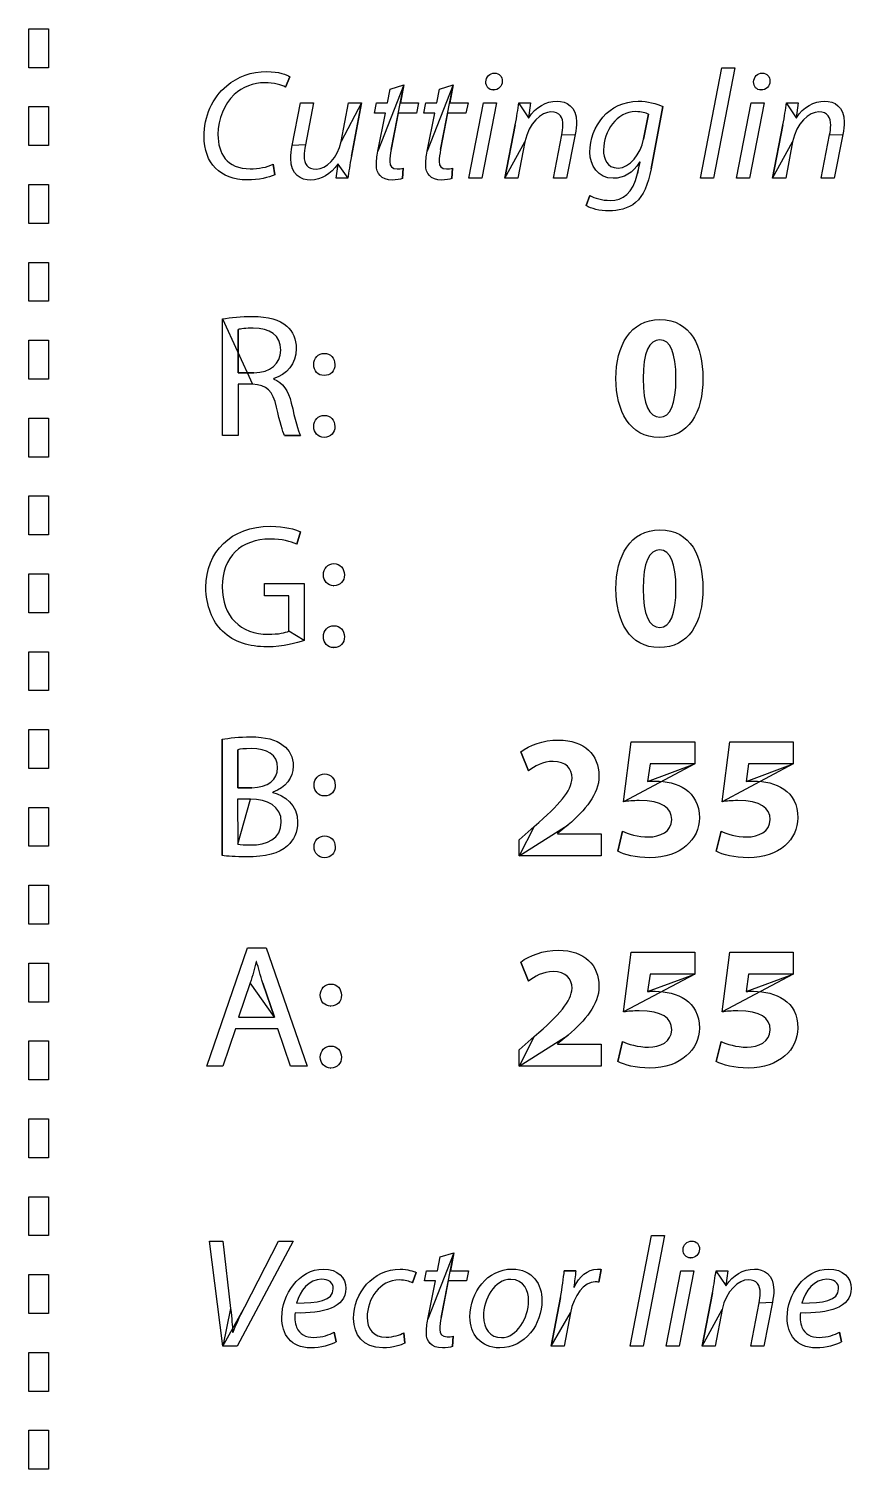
# Model space of a CAD drawing. Extents: x 1 to 901, y -2 to 434.
# Drawn here: x 450 to 517.7, y 219.8 to 338.5 of the extents above; entities that cross this region are included whole.
import ezdxf

# ---------------------------------------------------------------- set-up
doc = ezdxf.new("R2010")
doc.units = 0
doc.layers.add('Design_Template', color=7, linetype='CONTINUOUS')

msp = doc.modelspace()

# ---------------------------------------------------------------- linework, layer by layer
at = {"layer": 'Design_Template', "color": 7}
for points in [[(451.58296, 335.296813), (449.958837, 335.296813), (449.958837, 338.505651), (451.58296, 338.505651), (451.58296, 335.296813), (451.58296, 335.296813), (451.58296, 335.296813)], [(505.313812, 326.184515), (507.069488, 335.300824), (508.147906, 335.300824), (506.379236, 326.184515), (505.313812, 326.184515), (505.313812, 326.184515)], [(471.471967, 334.556373), (471.119532, 333.696405)], [(478.728547, 328.417866), (479.354646, 331.564132), (478.444325, 331.564132), (478.614046, 332.39843), (479.510562, 332.39843), (479.730631, 333.541578), (480.863456, 333.888133), (480.863456, 333.888133), (480.863456, 333.888133)], [(480.863456, 333.888133), (480.575987, 332.399232), (482.08236, 332.399232), (481.914264, 331.564934), (480.40789, 331.564934), (479.822394, 328.547022)], [(482.796162, 328.417866), (483.419825, 331.564132), (482.511129, 331.564132), (482.679225, 332.39843), (483.576553, 332.39843), (483.79581, 333.541578), (484.93026, 333.888133), (484.93026, 333.888133), (484.93026, 333.888133)], [(484.93026, 333.888133), (484.64279, 332.399232), (486.149164, 332.399232), (485.981067, 331.564934), (484.473069, 331.564934), (483.887573, 328.547022)], [(488.24347, 333.463764), (488.228853, 333.463764), (488.228853, 333.463764)], [(510.305553, 333.463764), (510.290936, 333.463764), (510.290936, 333.463764)], [(451.58296, 328.879136), (449.958837, 328.879136), (449.958837, 332.087974), (451.58296, 332.087974), (451.58296, 328.879136), (451.58296, 328.879136), (451.58296, 328.879136)], [(471.665237, 328.879939), (472.342496, 332.39843), (473.420914, 332.39843), (472.758272, 328.932082)], [(475.697122, 329.213658), (476.307792, 332.39843), (477.382149, 332.39843), (477.382149, 332.39843), (477.382149, 332.39843)], [(477.382149, 332.39843), (476.538417, 327.994299)], [(486.214941, 326.184515), (487.421664, 332.399232), (488.501705, 332.399232), (487.293358, 326.184515), (486.214941, 326.184515), (486.214941, 326.184515)], [(490.333716, 332.399232), (491.296821, 332.399232), (491.141717, 331.179071), (491.166891, 331.179071)], [(500.614413, 329.406188), (501.017195, 331.473482), (501.017195, 331.473482), (501.017195, 331.473482)], [(502.198744, 332.102414), (501.23564, 326.966669)], [(508.277024, 326.184515), (509.483747, 332.399232), (510.563788, 332.399232), (509.355441, 326.184515), (508.277024, 326.184515), (508.277024, 326.184515)], [(512.394175, 332.399232), (513.358904, 332.399232), (513.2038, 331.179071), (513.228974, 331.179071)], [(489.190333, 326.184515), (490.035689, 330.588645)], [(511.252416, 326.184515), (512.096148, 330.588645)], [(490.841254, 329.200822), (490.268751, 326.18291), (489.190333, 326.18291), (489.190333, 326.184515), (489.190333, 326.184515), (489.190333, 326.184515), (489.190333, 326.184515)], [(494.974647, 329.804886), (494.273838, 326.183712), (493.19542, 326.183712), (493.884048, 329.76638)], [(512.901713, 329.200822), (512.330834, 326.18291), (511.252416, 326.18291), (511.252416, 326.184515), (511.252416, 326.184515), (511.252416, 326.184515), (511.252416, 326.184515)], [(517.03673, 329.804886), (516.335921, 326.183712), (515.255879, 326.183712), (515.946131, 329.76638)], [(470.080906, 327.339696), (470.223828, 326.466892), (470.223828, 326.466892), (470.223828, 326.466892)], [(476.250948, 326.183712), (475.275662, 326.183712), (475.445383, 327.352532), (475.420209, 327.352532)], [(480.809048, 327.005977), (480.757076, 326.158042)], [(484.873415, 327.005977), (484.823067, 326.158042)], [(500.119867, 326.581608), (500.329379, 327.505754), (500.289588, 327.505754)], [(451.58296, 322.46146), (449.958837, 322.46146), (449.958837, 325.670298), (451.58296, 325.670298), (451.58296, 322.46146), (451.58296, 322.46146), (451.58296, 322.46146)], [(495.881719, 323.936724), (496.194363, 324.771021), (496.194363, 324.771021), (496.194363, 324.771021)], [(451.58296, 316.043784), (449.958837, 316.043784), (449.958837, 319.252622), (451.58296, 319.252622), (451.58296, 316.043784), (451.58296, 316.043784), (451.58296, 316.043784)], [(468.397502, 309.204948), (467.198088, 309.204948), (467.198088, 304.98693), (465.9264, 304.98693), (465.9264, 314.593389), (465.925588, 314.593389), (465.925588, 314.593389), (465.925588, 314.593389)], [(467.198088, 313.713365), (467.198088, 310.160379), (467.198088, 310.160379), (467.198088, 310.160379)], [(451.58296, 309.626108), (449.958837, 309.626108), (449.958837, 312.834946), (451.58296, 312.834946), (451.58296, 309.626108), (451.58296, 309.626108), (451.58296, 309.626108)], [(467.198088, 310.160379), (468.500634, 310.160379)], [(474.301188, 309.928541), (474.287383, 309.928541), (474.287383, 309.928541)], [(470.138562, 309.667823), (470.138562, 309.623701)], [(500.579494, 309.668625), (500.579494, 309.668625), (500.579494, 309.668625)], [(505.50627, 309.726384), (505.50627, 309.726384)], [(451.58296, 303.208432), (449.958837, 303.208432), (449.958837, 306.41727), (451.58296, 306.41727), (451.58296, 303.208432), (451.58296, 303.208432), (451.58296, 303.208432)], [(472.346557, 304.987732), (471.031829, 304.987732)], [(474.301188, 304.829697), (474.287383, 304.829697), (474.287383, 304.829697)], [(451.58296, 296.790756), (449.958837, 296.790756), (449.958837, 299.999594), (451.58296, 299.999594), (451.58296, 296.790756), (451.58296, 296.790756), (451.58296, 296.790756)], [(472.344121, 297.050672), (472.037973, 296.025448)], [(451.58296, 290.373079), (449.958837, 290.373079), (449.958837, 293.581918), (451.58296, 293.581918), (451.58296, 290.373079), (451.58296, 290.373079), (451.58296, 290.373079)], [(471.394009, 288.860915), (471.394009, 291.764111), (469.390653, 291.764111), (469.390653, 292.775697), (472.635651, 292.775697), (472.638087, 288.094804), (472.638087, 288.094804), (472.638087, 288.094804), (472.638087, 288.094804)], [(475.091324, 292.600815), (475.077519, 292.600815), (475.077519, 292.600815)], [(500.579494, 292.341702), (500.579494, 292.341702), (500.579494, 292.341702)], [(505.50627, 292.397856), (505.50627, 292.397856)], [(475.091324, 287.501972), (475.077519, 287.501972), (475.077519, 287.501972)], [(451.58296, 283.955403), (449.958837, 283.955403), (449.958837, 287.164241), (451.58296, 287.164241), (451.58296, 283.955403), (451.58296, 283.955403), (451.58296, 283.955403)], [(451.58296, 277.537727), (449.958837, 277.537727), (449.958837, 280.746565), (451.58296, 280.746565), (451.58296, 277.537727), (451.58296, 277.537727), (451.58296, 277.537727)], [(465.897165, 270.362765), (465.897165, 279.939542), (465.897165, 279.939542), (465.897165, 279.939542), (465.897165, 279.939542)], [(467.169666, 279.085992), (467.169666, 275.951759), (467.169666, 275.951759), (467.169666, 275.951759)], [(498.972425, 274.798182), (499.598524, 279.723748), (504.832259, 279.723748), (504.834696, 277.917974), (504.834696, 277.917974), (504.834696, 277.917974), (504.834696, 277.917974)], [(507.084918, 274.798182), (507.712641, 279.723748), (512.946376, 279.723748), (512.948001, 277.917974), (512.948001, 277.917974), (512.948001, 277.917974), (512.948001, 277.917974)], [(491.122227, 277.338779), (490.494504, 278.913516)], [(504.834696, 277.917974), (501.150373, 277.917974), (500.945734, 276.473195)], [(512.948001, 277.917974), (509.263678, 277.917974), (509.059039, 276.473195)], [(467.169666, 275.951759), (468.324417, 275.951759)], [(470.077657, 275.577127), (470.077657, 275.548248)], [(451.58296, 271.120051), (449.958837, 271.120051), (449.958837, 274.328889), (451.58296, 274.328889), (451.58296, 271.120051), (451.58296, 271.120051), (451.58296, 271.120051)], [(468.220473, 274.998734), (467.167229, 274.998734), (467.169666, 271.286911), (467.169666, 271.286911), (467.169666, 271.286911)], [(474.332047, 275.273892), (474.315806, 275.273892), (474.315806, 275.273892), (474.315806, 275.273892)], [(494.411888, 272.889725), (493.534862, 272.168539), (493.534862, 272.139659), (497.117676, 272.139659), (497.117676, 270.333886), (490.375131, 270.333886), (490.375131, 270.333886), (490.375131, 270.333886), (490.375131, 270.333886)], [(490.375131, 270.333886), (490.375131, 271.662345), (491.604592, 272.759767)], [(498.489248, 270.710122), (498.88391, 272.357058)], [(506.602553, 270.710122), (506.997215, 272.357058)], [(474.332047, 270.174246), (474.315806, 270.174246), (474.315806, 270.174246), (474.315806, 270.174246)], [(451.58296, 264.702375), (449.958837, 264.702375), (449.958837, 267.911213), (451.58296, 267.911213), (451.58296, 264.702375), (451.58296, 264.702375), (451.58296, 264.702375)], [(466.978831, 256.067392), (465.955634, 253.005358), (464.639282, 253.005358), (467.987411, 262.740973), (469.523019, 262.740973), (472.889014, 253.005358), (471.527999, 253.005358), (470.474755, 256.067392), (466.978831, 256.067392), (466.978831, 256.067392)], [(498.972425, 257.468852), (499.598524, 262.394418), (504.832259, 262.394418), (504.834696, 260.589447), (504.834696, 260.589447), (504.834696, 260.589447), (504.834696, 260.589447)], [(507.084918, 257.468852), (507.712641, 262.394418), (512.946376, 262.394418), (512.948001, 260.589447), (512.948001, 260.589447), (512.948001, 260.589447), (512.948001, 260.589447)], [(451.58296, 258.284699), (449.958837, 258.284699), (449.958837, 261.493537), (451.58296, 261.493537), (451.58296, 258.284699), (451.58296, 258.284699), (451.58296, 258.284699)], [(468.733696, 261.628308), (468.705274, 261.628308)], [(491.122227, 260.010251), (490.494504, 261.584989)], [(504.834696, 260.589447), (501.150373, 260.589447), (500.945734, 259.144667)], [(512.948001, 260.589447), (509.263678, 260.589447), (509.059039, 259.144667)], [(468.209104, 259.866656), (467.244375, 257.049296), (470.211647, 257.049296), (470.211647, 257.049296), (470.211647, 257.049296)], [(470.211647, 257.049296), (469.246106, 259.851414)], [(474.842021, 257.946166), (474.828216, 257.946166), (474.828216, 257.946166)], [(494.411888, 255.561197), (493.534862, 254.840011), (493.534862, 254.811131), (497.117676, 254.811131), (497.117676, 253.005358), (490.375131, 253.005358), (490.375131, 253.005358), (490.375131, 253.005358), (490.375131, 253.005358)], [(490.375131, 253.005358), (490.375131, 254.333817), (491.604592, 255.432042)], [(451.58296, 251.867022), (449.958837, 251.867022), (449.958837, 255.075861), (451.58296, 255.075861), (451.58296, 251.867022), (451.58296, 251.867022), (451.58296, 251.867022)], [(498.489248, 253.380792), (498.88391, 255.027728)], [(506.602553, 253.380792), (506.997215, 255.027728)], [(474.842021, 252.847323), (474.828216, 252.847323), (474.828216, 252.847323)], [(451.58296, 245.449346), (449.958837, 245.449346), (449.958837, 248.658184), (451.58296, 248.658184), (451.58296, 245.449346), (451.58296, 245.449346), (451.58296, 245.449346)], [(451.58296, 239.03167), (449.958837, 239.03167), (449.958837, 242.240508), (451.58296, 242.240508), (451.58296, 239.03167), (451.58296, 239.03167), (451.58296, 239.03167)], [(499.505949, 229.919372), (501.260001, 239.035681), (502.338419, 239.035681), (500.571373, 229.919372), (499.505949, 229.919372), (499.505949, 229.919372), (499.505949, 229.919372)], [(465.933708, 229.919372), (464.842298, 238.573609), (465.947513, 238.573609), (466.583357, 233.027132)], [(467.75435, 233.167519), (470.536472, 238.572806), (471.732638, 238.572806), (467.118506, 229.91857), (465.933708, 229.919372), (465.933708, 229.919372), (465.933708, 229.919372), (465.933708, 229.919372)], [(482.848946, 232.152724), (483.474234, 235.298989), (482.565537, 235.298989), (482.733634, 236.133287), (483.630149, 236.133287), (483.851842, 237.276436), (484.982232, 237.62299), (484.982232, 237.62299), (484.982232, 237.62299)], [(484.982232, 237.62299), (484.696386, 236.134089), (486.201948, 236.134089), (486.033851, 235.299791), (484.527477, 235.299791), (483.941981, 232.281879)], [(504.49769, 237.198621), (504.483073, 237.198621), (504.483073, 237.198621)], [(451.58296, 232.613994), (449.958837, 232.613994), (449.958837, 235.822832), (451.58296, 235.822832), (451.58296, 232.613994), (451.58296, 232.613994), (451.58296, 232.613994)], [(481.877721, 235.992098), (481.563453, 235.144163)], [(494.087063, 236.134089), (495.035551, 236.134089)], [(497.127421, 236.249608), (496.919533, 235.197109)], [(502.468349, 229.919372), (503.676696, 236.134089), (504.755114, 236.134089), (503.546766, 229.919372), (502.468349, 229.919372), (502.468349, 229.919372)], [(506.587124, 236.134089), (507.550229, 236.134089), (507.396749, 234.913929), (507.420299, 234.913929)], [(475.044225, 234.644386), (475.044225, 234.656419), (475.044225, 234.656419), (475.044225, 234.656419)], [(492.996465, 229.919372), (493.763863, 233.925607)], [(494.86583, 234.785575), (494.905621, 234.785575)], [(505.443742, 229.919372), (506.289097, 234.323503)], [(516.684295, 234.644386), (516.684295, 234.656419), (516.684295, 234.656419), (516.684295, 234.656419)], [(492.24612, 233.680933), (492.24612, 233.680933), (492.24612, 233.680933)], [(507.094662, 232.93568), (506.522159, 229.917768), (505.443742, 229.917768), (505.443742, 229.919372), (505.443742, 229.919372), (505.443742, 229.919372)], [(511.228055, 233.539744), (510.527246, 229.91857), (509.447204, 229.91857), (510.13908, 233.501238)], [(487.423288, 232.370925), (487.423288, 232.370925)], [(494.590542, 232.654104), (494.07001, 229.919372), (492.996465, 229.919372), (492.996465, 229.919372), (492.996465, 229.919372), (492.996465, 229.919372)], [(466.751454, 231.074554), (466.791245, 231.074554)], [(475.12137, 231.074554), (475.277286, 230.27796), (475.277286, 230.27796), (475.277286, 230.27796)], [(480.849651, 231.009575), (480.955219, 230.16164), (480.955219, 230.16164)], [(484.927823, 230.740835), (484.875851, 229.892899)], [(516.763065, 231.074554), (516.918981, 230.27796), (516.918981, 230.27796), (516.918981, 230.27796)], [(451.58296, 226.196318), (449.958837, 226.196318), (449.958837, 229.405156), (451.58296, 229.405156), (451.58296, 226.196318), (451.58296, 226.196318), (451.58296, 226.196318)], [(451.58296, 219.778642), (449.958837, 219.778642), (449.958837, 222.98748), (451.58296, 222.98748), (451.58296, 219.778642), (451.58296, 219.778642), (451.58296, 219.778642)]]:
    msp.add_lwpolyline(points, close=True, dxfattribs=at)
for points in [[(466.271526, 333.811121), (467.168854, 334.568406), (468.287062, 334.97994), (469.573367, 334.97994)], [(469.573367, 334.97994), (470.547029, 334.97994), (471.237281, 334.735266), (471.471967, 334.556373)], [(487.618183, 334.132004), (487.6328, 334.542736), (487.943007, 334.850784), (488.333609, 334.850784)], [(488.333609, 334.850784), (488.72421, 334.850784), (488.971077, 334.567604), (488.971077, 334.182544)], [(509.680266, 334.132004), (509.696507, 334.542736), (510.00509, 334.850784), (510.395692, 334.850784)], [(510.395692, 334.850784), (510.786293, 334.850784), (511.03316, 334.567604), (511.03316, 334.182544)], [(464.399724, 329.638027), (464.399724, 331.268919), (465.062366, 332.822798), (466.271526, 333.811121)], [(469.389029, 334.054992), (468.480333, 334.054992), (467.557019, 333.708438), (466.881384, 333.079505)], [(471.119532, 333.696405), (470.794707, 333.888133), (470.16942, 334.054992), (469.389029, 334.054992)], [(488.228853, 333.463764), (487.867486, 333.463764), (487.618183, 333.746944), (487.618183, 334.132004)], [(488.971077, 334.182544), (488.95646, 333.758977), (488.658433, 333.463764), (488.24347, 333.463764)], [(510.290936, 333.463764), (509.929569, 333.463764), (509.680266, 333.746944), (509.680266, 334.132004)], [(511.03316, 334.182544), (511.018543, 333.758977), (510.720516, 333.463764), (510.305553, 333.463764)], [(466.881384, 333.079505), (466.061202, 332.32222), (465.544731, 331.102059), (465.544731, 329.792051)], [(491.166891, 331.179071), (491.726401, 332.052677), (492.571757, 332.539618), (493.493447, 332.539618)], [(493.493447, 332.539618), (494.248664, 332.539618), (495.092395, 332.116052), (495.092395, 330.806846)], [(496.194363, 328.340854), (496.179746, 330.446654), (497.755145, 332.538816), (500.184832, 332.538816)], [(500.184832, 332.538816), (500.912439, 332.538816), (501.705823, 332.333451), (502.198744, 332.102414)], [(513.228974, 331.179071), (513.787672, 332.052677), (514.633028, 332.539618), (515.55553, 332.539618)], [(515.55553, 332.539618), (516.309123, 332.539618), (517.154478, 332.116052), (517.154478, 330.806846)], [(490.035689, 330.588645), (490.180236, 331.281754), (490.255758, 331.885015), (490.333716, 332.399232)], [(492.987532, 331.653177), (492.220134, 331.653177), (491.128724, 330.741867), (490.841254, 329.200822)], [(493.975811, 330.562172), (493.975811, 331.191104), (493.728132, 331.653177), (492.987532, 331.653177)], [(499.976945, 331.678848), (498.40317, 331.678848), (497.324752, 330.060791), (497.314195, 328.519747)], [(501.017195, 331.473482), (500.8223, 331.563329), (500.431699, 331.678848), (499.976945, 331.678848)], [(512.096148, 330.588645), (512.240695, 331.281754), (512.316217, 331.885015), (512.394175, 332.399232)], [(515.047991, 331.653177), (514.282217, 331.653177), (513.189183, 330.741867), (512.901713, 329.200822)], [(516.03627, 330.562172), (516.03627, 331.191104), (515.788591, 331.653177), (515.047991, 331.653177)], [(493.884048, 329.76638), (493.93602, 330.010252), (493.975811, 330.305465), (493.975811, 330.562172)], [(495.092395, 330.806846), (495.092395, 330.536501), (495.042048, 330.138605), (494.974647, 329.804886)], [(515.946131, 329.76638), (515.998103, 330.010252), (516.03627, 330.305465), (516.03627, 330.562172)], [(517.154478, 330.806846), (517.154478, 330.536501), (517.104131, 330.138605), (517.03673, 329.804886)], [(467.949244, 326.043326), (465.738001, 326.043326), (464.399724, 327.430346), (464.399724, 329.638027)], [(465.544731, 329.792051), (465.544731, 328.237369), (466.258533, 326.967471), (468.20748, 326.967471)], [(471.547488, 327.839473), (471.547488, 328.134686), (471.587279, 328.469207), (471.665237, 328.879939)], [(472.758272, 328.932082), (472.680314, 328.584726), (472.640523, 328.289512), (472.640523, 328.01997)], [(473.653976, 326.940998), (474.434366, 326.940998), (475.434826, 327.839473), (475.697122, 329.213658)], [(498.520918, 327.030846), (499.445856, 327.030846), (500.394344, 328.186027), (500.614413, 329.406188)], [(473.198409, 326.042524), (472.392844, 326.042524), (471.547488, 326.426782), (471.547488, 327.839473)], [(472.640523, 328.01997), (472.640523, 327.3774), (472.913376, 326.940998), (473.653976, 326.940998)], [(476.538417, 327.994299), (476.408488, 327.30119), (476.318349, 326.697929), (476.250948, 326.183712)], [(478.601865, 327.249047), (478.601865, 327.608437), (478.640032, 327.967826), (478.728547, 328.417866)], [(479.822394, 328.547022), (479.757429, 328.199665), (479.703833, 327.879583), (479.703833, 327.5587)], [(482.666233, 327.249047), (482.666233, 327.608437), (482.706024, 327.967826), (482.796162, 328.417866)], [(483.887573, 328.547022), (483.822608, 328.199665), (483.769824, 327.879583), (483.769824, 327.5587)], [(498.105955, 326.183712), (496.844824, 326.183712), (496.194363, 327.236211), (496.194363, 328.340854)], [(497.314195, 328.519747), (497.314195, 327.838671), (497.561874, 327.030846), (498.520918, 327.030846)], [(468.20748, 326.967471), (468.870122, 326.967471), (469.598541, 327.095825), (470.080906, 327.339696)], [(475.420209, 327.352532), (474.861511, 326.543102), (474.029148, 326.042524), (473.198409, 326.042524)], [(479.926337, 326.042524), (478.963233, 326.042524), (478.601865, 326.620114), (478.601865, 327.249047)], [(479.703833, 327.5587), (479.703833, 327.185672), (479.888171, 326.954636), (480.30151, 326.954636)], [(480.30151, 326.954636), (480.484224, 326.954636), (480.666125, 326.968273), (480.809048, 327.005977)], [(483.992329, 326.042524), (483.029224, 326.042524), (482.666233, 326.620114), (482.666233, 327.249047)], [(483.769824, 327.5587), (483.769824, 327.185672), (483.952538, 326.954636), (484.367501, 326.954636)], [(484.367501, 326.954636), (484.550215, 326.954636), (484.730492, 326.968273), (484.873415, 327.005977)], [(497.859901, 324.36029), (498.913144, 324.36029), (499.743883, 324.899375), (500.119867, 326.581608)], [(500.289588, 327.505754), (499.743883, 326.620114), (498.976485, 326.183712), (498.105955, 326.183712)], [(501.23564, 326.966669), (500.977404, 325.656661), (500.624969, 324.744549), (499.962327, 324.192628)], [(470.223828, 326.466892), (469.730907, 326.248691), (468.935899, 326.043326), (467.949244, 326.043326)], [(480.757076, 326.158042), (480.563806, 326.093865), (480.236545, 326.042524), (479.926337, 326.042524)], [(484.823067, 326.158042), (484.629797, 326.093865), (484.302536, 326.042524), (483.992329, 326.042524)], [(496.194363, 324.771021), (496.571971, 324.539985), (497.194822, 324.36029), (497.859901, 324.36029)], [(499.962327, 324.192628), (499.33704, 323.653544), (498.493308, 323.499519), (497.765701, 323.499519)], [(497.765701, 323.499519), (496.999928, 323.499519), (496.284502, 323.680017), (495.881719, 323.936724)], [(465.925588, 314.593389), (466.569552, 314.723347), (467.491242, 314.795546), (468.368268, 314.795546)], [(468.368268, 314.795546), (469.729283, 314.795546), (470.604685, 314.55007), (471.220228, 314.001359)], [(468.455971, 313.830488), (467.842052, 313.830488), (467.402727, 313.772729), (467.198088, 313.713365)], [(470.722434, 312.009472), (470.722434, 313.265733), (469.800744, 313.814444), (468.455971, 313.830488)], [(471.220228, 314.001359), (471.716397, 313.568166), (471.995746, 312.903936), (471.995746, 312.152266)], [(498.342265, 309.668625), (498.342265, 312.384104), (499.510821, 314.53563), (501.969743, 314.53563)], [(501.969743, 314.53563), (504.513119, 314.536432), (505.50627, 312.297466), (505.50627, 309.726384)], [(501.938885, 312.875056), (501.120327, 312.875056), (500.565689, 311.849031), (500.579494, 309.668625)], [(503.283658, 309.697505), (503.283658, 311.777634), (502.829716, 312.875056), (501.938885, 312.875056)], [(468.500634, 310.160379), (469.860025, 310.160379), (470.722434, 310.896808), (470.722434, 312.009472)], [(471.995746, 312.152266), (471.995746, 310.866324), (471.175564, 310.014377), (470.138562, 309.667823)], [(473.438779, 310.823807), (473.438779, 311.358078), (473.805019, 311.747952), (474.315806, 311.747952)], [(474.315806, 311.747952), (474.828216, 311.747952), (475.16441, 311.358078), (475.178215, 310.823807)], [(474.287383, 309.928541), (473.791214, 309.928541), (473.438779, 310.317613), (473.438779, 310.823807)], [(475.178215, 310.823807), (475.178215, 310.317613), (474.842021, 309.928541), (474.301188, 309.928541)], [(470.372436, 307.312536), (470.08253, 308.656237), (469.553878, 309.161629), (468.397502, 309.204948)], [(470.138562, 309.623701), (470.900275, 309.364588), (471.351782, 308.670676), (471.584843, 307.659892)], [(501.895033, 304.829697), (499.440172, 304.829697), (498.358506, 307.010905), (498.342265, 309.668625)], [(500.579494, 309.668625), (500.564877, 307.516297), (501.090281, 306.490271), (501.95269, 306.490271)], [(505.50627, 309.726384), (505.50627, 306.82399), (504.323097, 304.829697), (501.895033, 304.829697)], [(501.95269, 306.490271), (502.815099, 306.490271), (503.283658, 307.559616), (503.283658, 309.697505)], [(471.584843, 307.659892), (471.906419, 306.302554), (472.141917, 305.363167), (472.346557, 304.987732)], [(471.031829, 304.987732), (470.870229, 305.276528), (470.650973, 306.100397), (470.372436, 307.312536)], [(473.438779, 305.724963), (473.438779, 306.260037), (473.805019, 306.635471), (474.315806, 306.635471)], [(474.315806, 306.635471), (474.828216, 306.635471), (475.16441, 306.260037), (475.178215, 305.724963)], [(474.287383, 304.829697), (473.791214, 304.829697), (473.438779, 305.219571), (473.438779, 305.724963)], [(475.178215, 305.724963), (475.178215, 305.219571), (474.842021, 304.829697), (474.301188, 304.829697)], [(464.552392, 292.472462), (464.568633, 295.375658), (466.585793, 297.499107), (469.887635, 297.499107)], [(469.887635, 297.499107), (471.029393, 297.499107), (471.921037, 297.253631), (472.344121, 297.050672)], [(498.342265, 292.340097), (498.342265, 295.055576), (499.510821, 297.207102), (501.969743, 297.207102)], [(501.969743, 297.207102), (504.513119, 297.208707), (505.50627, 294.968938), (505.50627, 292.397856)], [(469.856777, 296.444201), (467.458759, 296.444201), (465.894729, 294.970542), (465.894729, 292.529419)], [(472.037973, 296.025448), (471.511758, 296.256484), (470.853176, 296.444201), (469.856777, 296.444201)], [(501.938885, 295.548133), (501.120327, 295.548133), (500.565689, 294.522107), (500.579494, 292.341702)], [(503.283658, 292.370581), (503.283658, 294.45071), (502.829716, 295.548133), (501.938885, 295.548133)], [(474.228915, 293.496081), (474.228915, 294.030353), (474.593531, 294.420226), (475.105941, 294.420226)], [(475.077519, 292.600815), (474.58135, 292.600815), (474.228915, 292.989887), (474.228915, 293.496081)], [(475.96835, 293.496081), (475.96835, 292.989887), (475.632157, 292.600815), (475.091324, 292.600815)], [(475.105941, 294.420226), (475.618352, 294.420226), (475.954545, 294.030353), (475.96835, 293.496081)], [(465.925588, 288.846475), (465.076983, 289.655102), (464.552392, 290.955484), (464.552392, 292.472462)], [(465.894729, 292.529419), (465.894729, 290.060218), (467.400291, 288.600999), (469.696801, 288.600999)], [(501.895033, 287.501169), (499.440172, 287.501169), (498.358506, 289.682377), (498.342265, 292.340097)], [(500.579494, 292.341702), (500.564877, 290.189373), (501.090281, 289.163348), (501.95269, 289.163348)], [(505.50627, 292.397856), (505.50627, 289.495462), (504.323097, 287.501169), (501.895033, 287.501169)], [(501.95269, 289.163348), (502.815099, 289.163348), (503.283658, 290.232693), (503.283658, 292.370581)], [(469.60991, 287.560533), (468.118965, 287.560533), (466.889504, 287.935967), (465.925588, 288.846475)], [(469.696801, 288.600999), (470.529163, 288.600999), (471.100855, 288.717319), (471.394009, 288.860915)], [(474.228915, 288.397237), (474.228915, 288.932311), (474.593531, 289.307745), (475.105941, 289.307745)], [(475.105941, 289.307745), (475.618352, 289.307745), (475.954545, 288.932311), (475.96835, 288.397237)], [(472.638087, 288.094804), (472.068832, 287.892648), (470.940879, 287.560533), (469.60991, 287.560533)], [(475.077519, 287.501972), (474.58135, 287.501972), (474.228915, 287.891845), (474.228915, 288.397237)], [(475.96835, 288.397237), (475.96835, 287.891845), (475.632157, 287.501972), (475.091324, 287.501972)], [(465.897165, 279.939542), (466.45424, 280.055061), (467.331266, 280.141699), (468.222097, 280.141699)], [(468.295995, 279.17263), (467.710498, 279.17263), (467.374305, 279.128509), (467.169666, 279.085992)], [(468.222097, 280.141699), (469.492161, 280.141699), (470.310719, 279.925103), (470.926261, 279.43415)], [(470.459326, 277.584255), (470.459326, 278.724997), (469.5823, 279.17263), (468.295995, 279.17263)], [(470.926261, 279.43415), (471.438672, 279.057914), (471.744819, 278.481126), (471.744819, 277.715015)], [(490.494504, 278.913516), (491.20993, 279.447788), (492.321642, 279.880981), (493.607947, 279.880981)], [(493.607947, 279.880981), (495.756662, 279.880981), (496.941459, 278.639161), (496.941459, 276.934466)], [(493.155629, 278.119329), (492.335447, 278.119329), (491.618397, 277.715015), (491.122227, 277.338779)], [(494.719659, 276.746749), (494.719659, 277.512056), (494.251912, 278.119329), (493.155629, 278.119329)], [(468.324417, 275.951759), (469.66919, 275.951759), (470.459326, 276.644868), (470.459326, 277.584255)], [(471.744819, 277.715015), (471.744819, 276.775628), (471.117096, 275.952561), (470.077657, 275.577127)], [(473.468826, 276.169158), (473.468826, 276.703429), (473.833441, 277.093303), (474.345852, 277.093303)], [(474.345852, 277.093303), (474.856638, 277.093303), (475.192832, 276.703429), (475.207449, 276.169158)], [(491.604592, 272.759767), (493.681033, 274.59442), (494.689613, 275.649326), (494.719659, 276.746749)], [(496.941459, 276.934466), (496.941459, 275.359728), (495.785084, 274.103468), (494.411888, 272.889725)], [(470.077657, 275.548248), (471.011528, 275.317211), (472.111059, 274.551903), (472.111059, 273.107124)], [(474.315806, 275.273892), (473.819636, 275.273892), (473.468826, 275.662963), (473.468826, 276.169158)], [(475.207449, 276.169158), (475.207449, 275.662963), (474.87288, 275.273892), (474.332047, 275.273892)], [(500.945734, 276.473195), (501.150373, 276.502075), (501.324966, 276.502075), (501.559652, 276.502075)], [(501.559652, 276.502075), (502.465101, 276.502075), (503.38679, 276.299918), (504.059177, 275.822603)], [(504.059177, 275.822603), (504.776227, 275.346091), (505.215552, 274.566343), (505.215552, 273.468118)], [(509.059039, 276.473195), (509.263678, 276.502075), (509.438271, 276.502075), (509.672957, 276.502075)], [(509.672957, 276.502075), (510.578406, 276.502075), (511.500095, 276.299918), (512.172482, 275.822603)], [(512.172482, 275.822603), (512.889532, 275.346091), (513.328857, 274.566343), (513.328857, 273.468118)], [(470.764661, 273.120762), (470.764661, 274.450023), (469.608286, 274.998734), (468.220473, 274.998734)], [(500.25873, 274.88482), (499.732514, 274.88482), (499.365462, 274.855941), (498.972425, 274.798182)], [(502.934472, 273.325325), (502.934472, 274.29279), (502.158953, 274.88482), (500.25873, 274.88482)], [(508.371223, 274.88482), (507.846631, 274.88482), (507.479579, 274.855941), (507.084918, 274.798182)], [(511.046965, 273.325325), (511.046965, 274.29279), (510.27307, 274.88482), (508.371223, 274.88482)], [(468.23509, 271.229151), (469.551442, 271.229151), (470.764661, 271.706466), (470.764661, 273.120762)], [(472.111059, 273.107124), (472.111059, 272.269617), (471.774866, 271.633465), (471.277072, 271.156953)], [(501.032624, 271.894985), (501.954314, 271.894985), (502.934472, 272.328179), (502.934472, 273.325325)], [(505.215552, 273.468118), (505.215552, 271.720104), (503.694561, 270.17585), (501.136568, 270.17585)], [(509.145117, 271.894985), (510.068431, 271.894985), (511.046965, 272.328179), (511.046965, 273.325325)], [(513.328857, 273.468118), (513.328857, 271.720104), (511.807866, 270.17585), (509.249873, 270.17585)], [(473.468826, 271.069512), (473.468826, 271.604586), (473.833441, 271.98002), (474.345852, 271.98002)], [(474.345852, 271.98002), (474.856638, 271.98002), (475.192832, 271.604586), (475.207449, 271.069512)], [(498.88391, 272.357058), (499.306994, 272.154901), (500.170215, 271.894985), (501.032624, 271.894985)], [(506.997215, 272.357058), (507.419487, 272.154901), (508.28352, 271.894985), (509.145117, 271.894985)], [(467.169666, 271.286911), (467.418968, 271.243591), (467.783584, 271.229151), (468.23509, 271.229151)], [(471.277072, 271.156953), (470.590068, 270.536042), (469.478356, 270.246445), (467.872099, 270.246445)], [(474.315806, 270.174246), (473.819636, 270.174246), (473.468826, 270.56412), (473.468826, 271.069512)], [(475.207449, 271.069512), (475.207449, 270.56412), (474.87288, 270.174246), (474.332047, 270.174246)], [(501.136568, 270.17585), (499.981817, 270.17585), (499.0179, 270.435766), (498.489248, 270.710122)], [(509.249873, 270.17585), (508.093498, 270.17585), (507.131205, 270.435766), (506.602553, 270.710122)], [(467.872099, 270.246445), (466.995072, 270.246445), (466.322686, 270.304204), (465.897165, 270.362765)], [(490.494504, 261.584989), (491.20993, 262.11926), (492.321642, 262.552453), (493.607947, 262.552453)], [(493.607947, 262.552453), (495.756662, 262.552453), (496.941459, 261.310633), (496.941459, 259.605938)], [(468.705274, 261.628308), (468.559103, 261.050717), (468.397502, 260.458686), (468.209104, 259.866656)], [(469.246106, 259.851414), (469.02685, 260.487566), (468.881491, 261.065157), (468.733696, 261.628308)], [(493.155629, 260.790801), (492.335447, 260.790801), (491.618397, 260.386488), (491.122227, 260.010251)], [(494.719659, 259.418221), (494.719659, 260.183529), (494.251912, 260.790801), (493.155629, 260.790801)], [(473.979612, 258.841432), (473.979612, 259.375704), (474.345852, 259.765577), (474.856638, 259.765577)], [(474.828216, 257.946166), (474.332047, 257.946166), (473.979612, 258.335238), (473.979612, 258.841432)], [(475.719048, 258.841432), (475.719048, 258.335238), (475.382854, 257.946166), (474.842021, 257.946166)], [(474.856638, 259.765577), (475.369049, 259.765577), (475.705243, 259.375704), (475.719048, 258.841432)], [(491.604592, 255.432042), (493.681033, 257.265893), (494.689613, 258.320798), (494.719659, 259.418221)], [(496.941459, 259.605938), (496.941459, 258.0312), (495.785084, 256.77494), (494.411888, 255.561197)], [(500.945734, 259.144667), (501.150373, 259.173547), (501.324966, 259.173547), (501.559652, 259.173547)], [(501.559652, 259.173547), (502.465101, 259.173547), (503.38679, 258.97139), (504.059177, 258.494075)], [(509.059039, 259.144667), (509.263678, 259.173547), (509.438271, 259.173547), (509.672957, 259.173547)], [(509.672957, 259.173547), (510.578406, 259.173547), (511.500095, 258.97139), (512.172482, 258.494075)], [(504.059177, 258.494075), (504.776227, 258.017563), (505.215552, 257.237815), (505.215552, 256.13959)], [(512.172482, 258.494075), (512.889532, 258.017563), (513.328857, 257.237815), (513.328857, 256.13959)], [(500.25873, 257.55549), (499.732514, 257.55549), (499.365462, 257.526611), (498.972425, 257.468852)], [(502.934472, 255.995995), (502.934472, 256.96346), (502.158953, 257.55549), (500.25873, 257.55549)], [(508.371223, 257.55549), (507.846631, 257.55549), (507.479579, 257.526611), (507.084918, 257.468852)], [(511.046965, 255.995995), (511.046965, 256.96346), (510.27307, 257.55549), (508.371223, 257.55549)], [(501.032624, 254.565655), (501.954314, 254.565655), (502.934472, 254.998848), (502.934472, 255.995995)], [(505.215552, 256.13959), (505.215552, 254.391576), (503.694561, 252.84652), (501.136568, 252.84652)], [(509.145117, 254.565655), (510.068431, 254.565655), (511.046965, 254.998848), (511.046965, 255.995995)], [(513.328857, 256.13959), (513.328857, 254.391576), (511.807866, 252.84652), (509.249873, 252.84652)], [(473.979612, 253.742588), (473.979612, 254.27686), (474.345852, 254.653096), (474.856638, 254.653096)], [(474.856638, 254.653096), (475.369049, 254.653096), (475.705243, 254.27686), (475.719048, 253.742588)], [(498.88391, 255.027728), (499.306994, 254.825571), (500.170215, 254.565655), (501.032624, 254.565655)], [(506.997215, 255.027728), (507.419487, 254.825571), (508.28352, 254.565655), (509.145117, 254.565655)], [(474.828216, 252.847323), (474.332047, 252.847323), (473.979612, 253.237196), (473.979612, 253.742588)], [(475.719048, 253.742588), (475.719048, 253.237196), (475.382854, 252.847323), (474.842021, 252.847323)], [(501.136568, 252.84652), (499.981817, 252.84652), (499.0179, 253.106436), (498.489248, 253.380792)], [(509.249873, 252.84652), (508.093498, 252.84652), (507.131205, 253.106436), (506.602553, 253.380792)], [(503.872403, 237.866862), (503.88702, 238.277593), (504.197227, 238.585642), (504.587829, 238.585642)], [(504.483073, 237.198621), (504.121706, 237.198621), (503.872403, 237.481801), (503.872403, 237.866862)], [(505.225297, 237.917401), (505.21068, 237.493835), (504.911029, 237.198621), (504.49769, 237.198621)], [(504.587829, 238.585642), (504.976806, 238.585642), (505.225297, 238.302462), (505.225297, 237.917401)], [(470.806076, 232.281077), (470.806076, 234.155841), (472.21013, 236.274476), (474.23866, 236.274476)], [(474.23866, 236.274476), (475.434826, 236.274476), (476.082851, 235.568532), (476.082851, 234.682892)], [(486.306704, 232.333221), (486.306704, 234.375646), (487.748112, 236.275278), (489.789635, 236.275278)], [(489.789635, 236.275278), (491.491715, 236.273674), (492.24612, 235.003776), (492.24612, 233.680933)], [(494.905621, 234.785575), (495.308404, 235.633511), (495.984039, 236.274476), (496.829395, 236.274476)], [(496.829395, 236.274476), (496.919533, 236.274476), (497.049463, 236.261641), (497.127421, 236.249608)], [(507.420299, 234.913929), (507.978997, 235.787535), (508.824353, 236.274476), (509.746855, 236.274476)], [(509.746855, 236.274476), (510.502072, 236.274476), (511.345804, 235.850909), (511.345804, 234.541703)], [(512.447771, 232.281077), (512.447771, 234.155841), (513.851825, 236.274476), (515.880354, 236.274476)], [(515.880354, 236.274476), (517.076521, 236.274476), (517.724546, 235.568532), (517.724546, 234.682892)], [(474.08112, 235.440178), (473.05305, 235.440178), (472.287276, 234.451856), (472.027417, 233.475567)], [(475.044225, 234.656419), (475.044225, 235.156998), (474.654435, 235.440178), (474.08112, 235.440178)], [(476.718695, 232.19123), (476.718695, 234.310667), (478.303027, 236.261641), (480.564618, 236.261641)], [(480.498841, 235.375199), (478.858477, 235.375199), (477.834467, 233.783616), (477.834467, 232.318781)], [(481.563453, 235.144163), (481.317399, 235.259681), (480.9674, 235.375199), (480.498841, 235.375199)], [(480.564618, 236.261641), (481.150114, 236.261641), (481.682826, 236.094781), (481.877721, 235.992098)], [(489.671886, 235.426541), (488.320616, 235.427343), (487.410295, 233.797253), (487.423288, 232.370925)], [(491.140905, 233.692966), (491.140905, 234.411746), (490.803087, 235.426541), (489.671886, 235.426541)], [(493.763863, 233.925607), (493.917343, 234.734234), (494.022099, 235.555696), (494.087063, 236.134089)], [(496.633688, 235.221977), (495.698193, 235.221977), (494.863394, 234.104499), (494.590542, 232.654104)], [(495.035551, 236.134089), (494.985203, 235.697687), (494.930795, 235.260483), (494.86583, 234.785575)], [(496.919533, 235.197109), (496.854569, 235.209944), (496.751437, 235.221977), (496.633688, 235.221977)], [(506.289097, 234.323503), (506.43202, 235.016612), (506.509166, 235.619873), (506.587124, 236.134089)], [(509.239316, 235.388035), (508.473543, 235.388035), (507.380508, 234.476725), (507.094662, 232.93568)], [(510.227595, 234.29703), (510.227595, 234.925962), (509.979916, 235.388035), (509.239316, 235.388035)], [(515.722814, 235.440178), (514.69312, 235.440178), (513.928971, 234.451856), (513.669111, 233.475567)], [(516.684295, 234.656419), (516.684295, 235.156998), (516.295318, 235.440178), (515.722814, 235.440178)], [(476.082851, 234.682892), (476.082851, 233.052), (474.224043, 232.615598), (471.899111, 232.654104)], [(472.027417, 233.475567), (473.716504, 233.462732), (475.044225, 233.680933), (475.044225, 234.644386)], [(510.13908, 233.501238), (510.189428, 233.745109), (510.227595, 234.040323), (510.227595, 234.29703)], [(511.345804, 234.541703), (511.345804, 234.271359), (511.295456, 233.873463), (511.228055, 233.539744)], [(517.724546, 234.682892), (517.724546, 233.052), (515.865737, 232.615598), (513.539181, 232.654104)], [(513.669111, 233.475567), (515.358199, 233.462732), (516.684295, 233.680933), (516.684295, 234.644386)], [(466.583357, 233.027132), (466.686489, 232.141493), (466.736837, 231.640112), (466.751454, 231.074554)], [(466.791245, 231.074554), (467.011314, 231.614441), (467.271985, 232.256209), (467.75435, 233.167519)], [(492.24612, 233.680933), (492.24612, 231.767663), (490.868052, 229.778183), (488.763189, 229.778183)], [(488.904488, 230.623712), (490.1778, 230.623712), (491.140905, 232.242571), (491.140905, 233.692966)], [(473.197597, 229.777381), (471.533683, 229.777381), (470.806076, 230.906892), (470.806076, 232.281077)], [(471.899111, 232.654104), (471.847139, 232.384562), (471.884494, 231.806169), (472.027417, 231.47245)], [(479.136202, 229.777381), (477.512079, 229.777381), (476.718695, 230.868386), (476.718695, 232.19123)], [(477.834467, 232.318781), (477.834467, 231.317623), (478.36718, 230.66302), (479.393625, 230.66302)], [(482.719016, 230.983904), (482.719016, 231.343294), (482.758807, 231.702684), (482.848946, 232.152724)], [(483.941981, 232.281879), (483.877016, 231.934523), (483.824232, 231.614441), (483.824232, 231.293557)], [(488.763189, 229.778183), (487.189414, 229.778183), (486.306704, 230.933365), (486.306704, 232.333221)], [(487.423288, 232.370925), (487.423288, 231.356129), (487.981986, 230.623712), (488.904488, 230.623712)], [(514.839292, 229.777381), (513.173754, 229.777381), (512.447771, 230.906892), (512.447771, 232.281077)], [(513.539181, 232.654104), (513.488833, 232.384562), (513.526188, 231.806169), (513.669111, 231.47245)], [(472.027417, 231.47245), (472.276719, 230.92053), (472.782634, 230.638152), (473.432283, 230.638152)], [(473.432283, 230.638152), (474.172883, 230.638152), (474.731581, 230.869188), (475.12137, 231.074554)], [(479.393625, 230.66302), (480.031093, 230.66302), (480.526451, 230.855551), (480.849651, 231.009575)], [(484.045113, 229.777381), (483.083632, 229.777381), (482.719016, 230.354972), (482.719016, 230.983904)], [(483.824232, 231.293557), (483.824232, 230.92053), (484.005322, 230.689493), (484.421909, 230.689493)], [(484.421909, 230.689493), (484.602999, 230.689493), (484.784901, 230.703131), (484.927823, 230.740835)], [(513.669111, 231.47245), (513.91679, 230.92053), (514.422704, 230.638152), (515.073977, 230.638152)], [(515.073977, 230.638152), (515.814577, 230.638152), (516.3749, 230.869188), (516.763065, 231.074554)], [(475.277286, 230.27796), (474.809539, 230.008417), (474.042141, 229.777381), (473.197597, 229.777381)], [(480.955219, 230.16164), (480.632019, 230.008417), (479.981558, 229.777381), (479.136202, 229.777381)], [(484.875851, 229.892899), (484.682581, 229.828723), (484.356944, 229.777381), (484.045113, 229.777381)], [(516.918981, 230.27796), (516.451233, 230.008417), (515.683835, 229.777381), (514.839292, 229.777381)]]:
    msp.add_open_spline(points, degree=3, dxfattribs=at)

doc.saveas('drawing.dxf')
